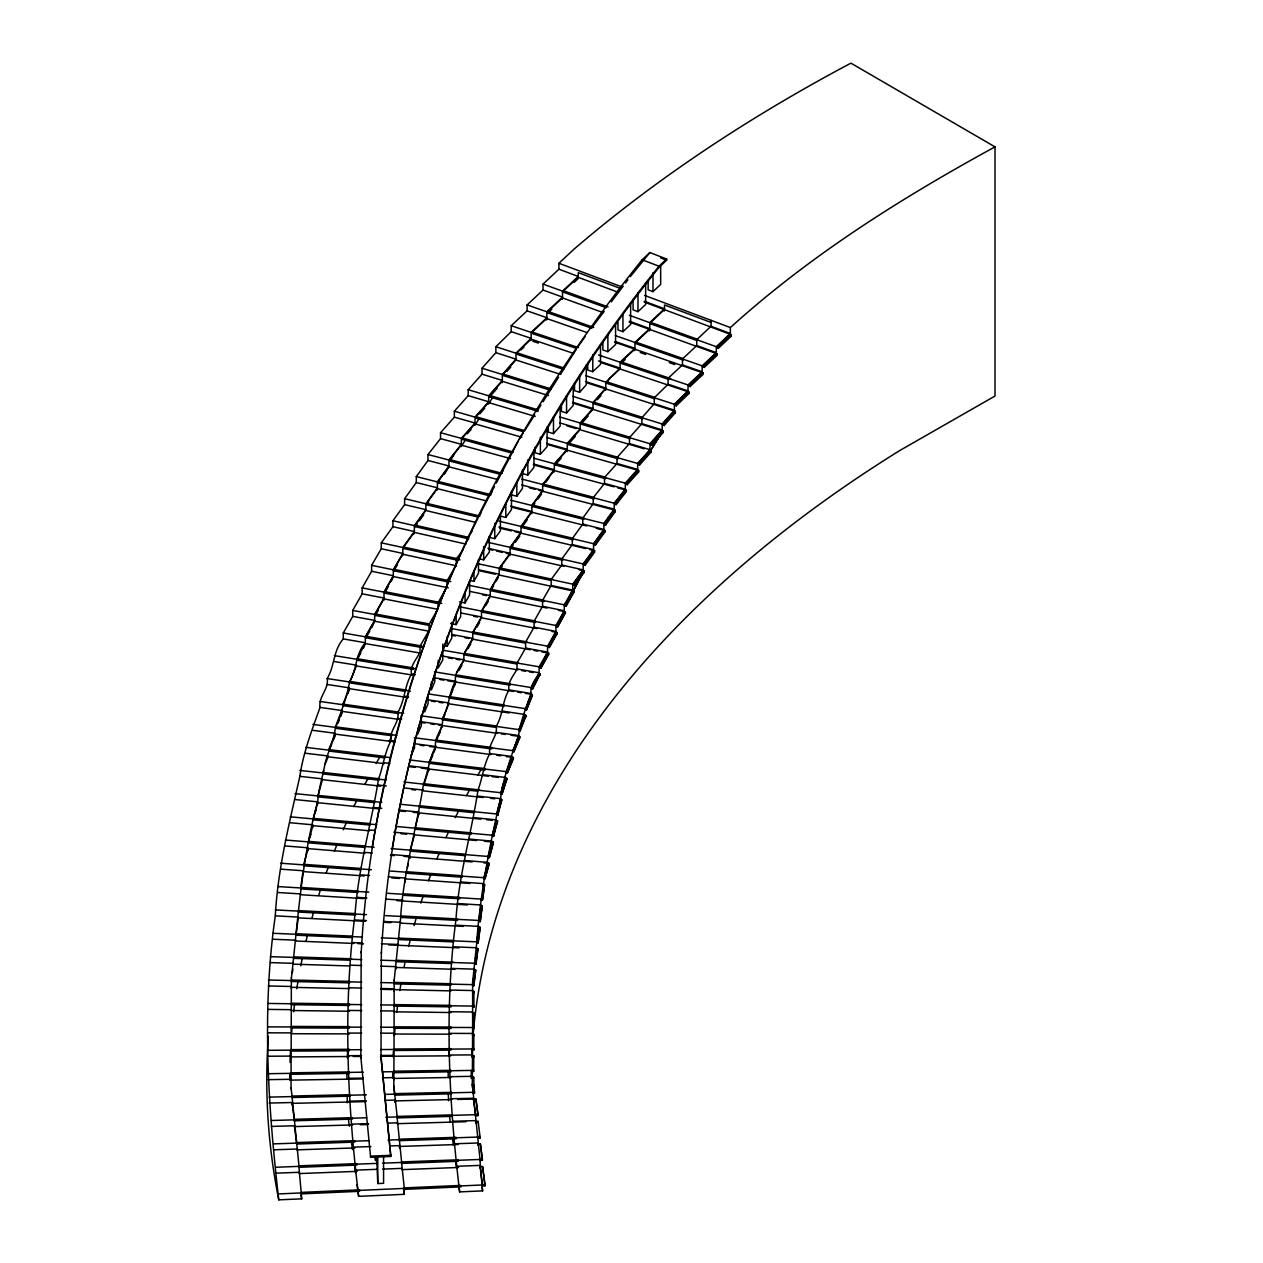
<?xml version="1.0" encoding="UTF-8"?>
<svg xmlns="http://www.w3.org/2000/svg" width="1263" height="1263" viewBox="0 0 1263 1263"><rect width="100%" height="100%" fill="white"/><g stroke="black" fill="none" stroke-linecap="round" stroke-linejoin="round"><path stroke-width="1.5" d="M451.033 983.719L394.151 982.409L394.135 1005.064L380.779 1004.89M460.916 1185.42L404.144 1187.899L404.302 1194.324L358.629 1196.345C347.404 1102.867 342.762 1007.685 355.077 914.049C358.234 868.028 371.369 824.202 378.49 779.145C383.321 766.167 384.457 753.001 390.993 740.592C389.067 730.377 399.755 722.704 397.829 712.49C404.981 700.207 404.334 686.362 411.454 674.063C409.891 665.633 416.711 659.239 420.011 652.182L420.011 646.246L429.057 630.363L429.057 624.443L438.087 608.561L438.087 602.625L447.086 586.742L447.086 580.806L456.29 564.956L456.29 559.035L463 549.784M451.049 1005.38L394.135 1004.606L394.088 1027.277L380.731 1027.229M479.861 1160.444L482.371 1160.35L482.371 1158.897L479.861 1158.992L482.608 1190.883L459.637 1191.893C448.839 1101.62 444.181 1009.721 455.975 919.275C458.801 875.227 471.446 833.343 477.967 790.196C482.577 777.866 483.461 765.315 489.76 753.569C487.85 743.702 498.111 736.282 496.217 726.414C503.084 714.779 502.153 701.565 508.973 689.898C507.394 681.799 513.788 675.658 517.056 668.948L517.056 663.012L525.597 648.077L525.597 642.141L534.091 627.19L534.091 621.254L542.553 606.303L542.553 600.367L551.157 585.448L551.157 579.512L561.751 565.019L561.751 559.083L572.281 544.574L572.281 538.638L582.764 524.113L582.764 518.193L593.215 503.653L593.215 497.717L604.503 483.413L604.503 477.477L617.007 463.505L617.007 457.569L629.463 443.581L629.463 437.645L641.888 423.642L641.888 417.721L654.266 403.702L654.266 397.766L668.095 384.22L668.095 378.284L682.462 364.912L682.462 358.976L696.766 345.604L696.766 339.668L711.037 326.264L711.037 320.328M472.646 1007.132L473.893 1007.148L473.893 1005.68L472.646 1005.664L472.615 1027.514L449.581 1027.45M472.615 1028.571L473.878 1028.571L473.893 1012.831L472.646 1012.815L472.646 1014.284L473.893 1014.3L473.893 1012.831M472.741 1039.323A1600.837 924.232 0 0 1 899.951 450.417L995.007 396.029L995.007 146.871L850.915 63.15A1805.253 1042.259 0 0 0 574.081 249.095L558.925 263.272L558.925 269.208L543.027 284.096L543.027 290.032L527.113 304.92L527.113 310.84L511.215 325.728L511.215 331.664L495.87 346.741L495.87 352.661L482.024 368.228L482.024 374.164L468.194 389.714L468.194 395.651L454.364 411.217L454.364 417.153L440.534 432.704L440.534 438.64L427.968 454.538L427.968 460.474L416.285 476.609L416.285 482.545L404.618 498.68L404.618 504.616L392.935 520.751L392.935 526.687L381.268 542.837L381.268 548.758L371.606 565.335L371.606 571.271L362.165 587.895L362.165 593.815L352.724 610.439L352.724 616.376L343.283 633L343.283 638.92C333.022 650.619 334.9 665.712 327.196 678.563C329.122 689.045 318.118 696.923 320.044 707.422C311.945 730.093 303.294 752.48 299.836 776.35C289.543 822.481 277.813 868.234 275.302 915.864C261.678 1010.005 267.993 1105.851 278.776 1199.85L301.731 1198.84L298.857 1165.844L356.955 1163.633M291.374 977.515L291.374 980.546L268.356 980.041M349.519 1004.006L291.311 1003.232L291.232 1026.945L268.198 1026.882M349.551 981.367L291.374 980.025L291.295 1003.753L268.277 1003.454M349.456 1026.645L291.232 1026.424L291.153 1050.153L268.119 1050.311M360.839 1058.173L361.186 951.655M381.363 952.144L381.016 1057.747L390.756 1156.466L370.612 1157.318L360.839 1056.989M291.011 1088.674L291.074 1072.824L349.267 1071.924M349.377 1049.285L291.153 1049.632L291.058 1073.345L268.04 1073.724M451.017 1027.024L394.088 1026.819L394.009 1049.474L380.652 1049.569M473.878 1028.571L473.878 1027.119L472.615 1027.103L472.52 1048.953L449.486 1049.111M472.536 1050.011L473.783 1050.011L473.862 1034.255L472.615 1034.255L472.615 1035.723L473.862 1035.723L473.862 1034.255M450.938 1048.685L394.009 1049.016L393.882 1071.671L382.436 1071.861M450.796 1070.329L393.898 1071.213L393.803 1086.496L394.766 1095.132L451.649 1093.805M473.783 1050.011L473.783 1048.543L472.536 1048.543L472.378 1070.393L449.36 1070.771M472.394 1071.45L473.641 1071.434L473.783 1055.694L472.52 1055.694L472.52 1057.163L473.783 1057.147L473.783 1055.694M473.641 1071.434L473.641 1069.966L472.394 1069.998L472.283 1084.838L473.23 1093.3L474.493 1093.269L473.53 1084.806M473.625 1077.118L473.625 1078.586L472.378 1078.602L472.378 1077.134L473.625 1077.118L474.493 1093.269M361.186 952.839C375.032 698.392 483.35 456.638 642.141 259.799L649.861 252.537L666.627 259.026L666.627 260.225L659.002 267.393C524.192 435.514 426.184 635.4 392.146 849.162M381.363 953.328C395.051 701.375 501.995 461.374 659.002 266.209L666.627 259.026M453.764 940.872L476.735 941.851C480.414 893.099 489.428 845.831 500.574 798.642C503.448 776.745 511.294 756.284 518.588 735.508C520.53 721.062 526.324 707.375 531.139 693.482C529.576 685.477 535.859 679.383 539.127 672.753L539.127 666.817L547.558 652.103L547.558 646.167L555.925 631.421L555.925 625.501L564.245 610.755L564.245 604.819L572.739 590.105L572.739 584.169L583.174 569.881L583.174 563.945L593.563 549.642L593.563 543.721L603.903 529.402L603.903 523.466L614.197 509.147L614.197 503.211L625.311 489.097L625.311 483.176L637.657 469.394L637.657 463.458L649.956 449.675L649.956 443.739L662.191 429.925L662.191 424.005L674.379 410.175L674.379 404.239L688.019 390.899L688.019 384.962L702.181 371.78L702.181 365.844L716.295 352.645L716.295 346.725L730.361 333.511L730.361 327.575C809.804 255.568 901.166 198.149 995.007 146.871M482.419 898.735L481.171 898.656L481.171 900.124L482.419 900.203L484.629 884.51L483.382 884.416L482.813 886.437M482.419 900.203L484.629 884.51M385.499 915.628L400.703 916.417C403.702 871.281 416.616 828.339 423.468 784.149C428.204 771.456 429.231 758.574 435.64 746.465C433.73 736.408 444.229 728.846 442.318 718.789C449.344 706.791 448.554 693.229 455.548 681.231C453.985 672.942 460.6 666.659 463.884 659.76L463.884 653.824L472.709 638.368L472.709 632.447L481.503 616.976L481.503 611.055L490.249 595.583L490.249 589.647L499.185 574.223L499.185 568.287L510.094 553.289L510.094 547.353L520.988 532.355L520.988 526.418L531.834 511.404L531.834 505.468L542.648 490.439L542.648 484.518L554.331 469.71L554.331 463.789L567.245 449.328L567.245 443.392L580.127 428.915L580.127 422.994L592.979 408.502L592.979 402.581L605.798 388.088L605.798 382.152L620.101 368.149L620.101 362.213L634.926 348.367L634.926 342.447L649.735 328.601L649.735 322.665L664.512 308.803L664.512 304.983L711.037 322.428M479.056 920.048L481.014 905.792L482.261 905.871L480.303 921.58L479.056 921.516L479.056 920.048L480.303 920.111L482.261 905.871M479.293 919.732L479.782 916.164M480.524 910.828L481.014 907.26M302.741 873.207L300.673 887.968L277.765 886.563M291.374 978.162C298.1 918.927 301.557 859.14 317.708 801.847C318.513 788.917 322.76 776.445 325.017 763.72C327.954 751.501 334.363 739.976 335.342 727.362C340.71 712.348 347.151 697.555 349.472 681.941C357.113 669.248 355.171 654.281 365.339 642.741L365.339 636.805L374.669 620.401L374.669 614.465L383.999 598.062L383.999 592.126L393.314 575.723L393.314 569.787L402.834 553.415L402.834 547.495L414.375 531.549L414.375 525.629L425.899 509.684L425.899 503.763L437.424 487.818L437.424 481.898L448.949 465.952L448.949 460.032L461.342 444.323L461.342 438.387L475.014 423.026L475.014 417.106L488.67 401.745L488.67 395.808L502.327 380.447L502.327 374.511L515.983 359.15L515.983 353.214L531.139 338.342L531.139 332.406L546.847 317.708L546.847 311.787L562.54 297.089L562.54 291.153L578.249 276.455L578.249 272.634L620.575 288.501M352.109 937.588L295.984 935.204L298.226 917.869L365.212 921.327M292.369 972.621L292.874 969.116M394.151 980.641L400.845 915.959L457.553 918.927M472.599 982.551L476.877 941.44L478.882 927.2L480.145 927.263L478.124 942.956L476.877 942.908M478.124 942.956L480.145 927.263M475.425 958.949L475.93 955.396M475.898 962.864L474.651 962.832L474.651 964.3L475.898 964.332L477.967 948.639L476.704 948.576M475.898 964.332L477.967 948.639M472.867 982.219L473.404 978.62M474.462 969.968L475.725 970.016L473.862 985.724L472.615 985.693L472.599 981.904M473.862 984.035L475.725 970.016M372.096 847.757C393.598 721.931 433.209 598.725 494.512 486.523M502.09 793.922L506.952 778.466L505.721 778.308L502.832 785.065L500.858 793.78L502.09 793.922L506.952 778.466M500.858 793.78L502.832 786.533M477.73 791.191L423.768 785.16L428.867 769.009L428.867 770.477M496.659 813.561L500.527 799.447L501.758 799.59L497.89 815.156L496.659 815.03L496.659 813.561L497.89 813.688L501.758 799.59M498.111 809.741L500.527 800.916L501.758 801.042M492.412 834.811L496.327 820.697L497.575 820.824L493.644 836.39L492.412 836.28L492.412 834.811L493.644 834.922L497.575 820.824M493.391 832.743L494.859 827.454M379.089 780.171L322.775 773.887L323.675 770.651M374.527 802.605L318.023 796.858L318.023 795.406L322.412 779.681L380.684 786.154M369.917 825.039L313.271 819.845L313.271 818.377L317.66 802.668L380.005 808.967M315.213 812.867L316.192 809.362M365.307 847.473L308.504 842.831L308.504 841.363L312.892 825.655L369.57 830.801M309.972 837.59L310.951 834.101M360.665 869.907L303.736 865.802L303.736 864.334L308.14 848.625L364.944 853.235M471.083 834.322L414.848 829.16L418.984 812.898L418.984 814.351M464.768 855.604L410.349 851.151L410.349 849.699L414.501 834.89L476.561 840.527M493.312 843.526L489.334 857.624L488.102 857.514L492.081 841.947L492.081 843.416L493.312 843.526L493.312 842.058L484.313 841.237M488.102 857.514L489.097 853.993M490.581 848.704L491.575 845.168M489.334 857.624L493.312 842.058M407.381 867.602L408.423 863.892M404.855 880.974L405.455 878.874L469.741 883.453M404.855 882.442L405.455 878.874M483.871 862.866L489.002 863.292L489.002 864.745L484.976 878.843L483.729 878.764L487.755 863.182M484.234 876.996L485.245 873.459M486.744 868.17L487.755 864.65L489.002 864.745M484.976 878.843L489.002 863.292M531.565 687.183L539.033 673.558L540.232 673.763L532.765 688.84L531.565 688.651L531.565 687.183L532.765 687.372L540.232 673.763M532.291 695.96L526.529 709.853L525.313 709.664L531.076 694.287L531.076 695.755L532.291 695.96L532.291 694.492L525.266 693.355M527.476 704.454L530.349 697.492M526.529 709.853L532.291 694.492M503.905 706.396L449.391 698.076L455.469 682.036M449.391 698.076L452.77 689.977M454.127 686.74L455.469 683.504M519.014 729.209L524.824 715.316L526.039 715.49L520.23 730.851L519.014 730.677L519.014 729.209L520.23 729.383L526.039 715.49M519.74 728.94L524.824 715.316M413.285 669.374L357.003 660.202L357.003 658.733L365.244 643.562L419.348 652.892M357.003 660.202L360.776 652.876M404.539 691.24L349.946 682.904L349.946 681.452L356.45 665.98L412.748 675.105M496.138 727.425L442.76 719.831L442.76 718.363L448.87 703.791L509.242 712.948M442.76 719.831L444.797 714.969M398.587 713.548L342.889 705.622L342.889 704.154L349.393 688.698L407.917 697.571M347.941 693.592L349.393 688.698M391.735 735.713L335.816 728.341L335.816 726.872L342.336 711.401L398.05 719.279M337.995 723.178L339.431 719.736M340.884 716.31L342.336 711.401M384.883 757.879L328.743 751.043L328.743 749.575L335.263 734.119L395.066 741.965M329.469 749.322L331.648 744.175M333.1 740.734L335.263 735.587M325.017 764.352L328.191 756.821L384.347 763.626M491.591 748.896L436.098 741.57L442.239 725.53L442.239 726.999M438.829 735.098L440.187 731.861M519.725 737.955L513.867 751.832L512.652 751.674L518.509 736.313L518.509 737.781L519.725 737.955L519.725 736.487L510.884 735.24M513.378 749.938L517.041 741.255M513.867 751.832L519.725 736.487M411.075 755.89L414.548 747.68L414.548 739.802M485.103 770.098L429.388 763.31L429.388 761.842L435.577 747.27L491.086 754.548M429.388 763.31L432.83 755.211M434.204 751.974L435.577 747.27M506.226 772.672L512.146 757.311L506.226 772.672L507.458 772.814L513.378 758.937L513.378 757.484L506.4 756.569M507.458 772.814L513.378 757.484M496.327 483.05L518.162 441.213M573.797 592.615L565.998 606.177L564.814 605.924L571.744 592.094L572.613 590.895L572.613 592.363L573.797 592.615L573.797 591.147L499.059 575.028L490.833 589.253L490.833 590.721L543.943 601.63M569.139 598.204L571.744 593.563M565.998 606.177L573.797 591.147M470.31 580.538L473.957 581.296L478.488 573.26L478.488 559.462M490.833 590.721L493.58 585.858M496.327 580.996L498.143 577.744M565.35 613.25L557.678 626.843L556.494 626.606L564.166 611.545L564.166 613.013L565.35 613.25L565.35 611.797L558.467 610.376M556.494 626.606L562.24 616.407M557.678 626.843L565.35 611.797M447.149 581.722L393.945 570.781L393.945 569.313L402.708 554.236L456.669 565.871M393.945 570.781L397.419 564.672M459.558 601.867L465.052 602.94L469.599 594.92L469.599 581.122M535.512 622.517L482.087 612.113L482.087 610.645L490.155 596.389L547.084 608.056M485.671 605.782L488.371 601.03M438.135 603.556L384.631 593.121L384.631 591.652L393.219 576.528L448.333 587.832M384.631 593.121L388.451 586.395M391.309 581.359L393.219 576.528M429.104 625.374L375.3 615.46L375.3 613.992L383.905 598.883L437.424 609.255M375.3 615.46L378.174 610.424M421.984 647.524L365.97 637.799L365.97 636.331L374.574 621.222L428.394 631.074M365.97 637.799L369.791 631.074M371.701 627.727L374.574 621.222M363.46 648.156L365.244 643.562M450.607 623.559L456.132 624.601L460.695 616.565L460.695 602.767M525.092 643.041L473.309 633.505L473.309 632.037L481.408 617.796L536.759 628.532M476.909 627.174L479.608 622.422M557.03 633.931L549.31 647.493L548.126 647.272L555.846 632.226L555.846 633.694L557.03 633.931L557.03 632.463L552.026 631.484M550.052 643.877L552.941 638.794M549.31 647.493L557.03 632.463M443.471 645.582L447.181 646.246L451.759 638.21L451.759 622.438M516.551 663.928L464.484 654.897L464.484 653.429L472.615 639.189L530.192 649.735M468.099 648.566L470.815 643.814M457.017 672.405L463.789 660.565L517.814 669.895M458.943 670.495L461.863 665.412M548.663 654.581L540.896 668.143L539.696 667.938L547.463 652.892L547.463 654.36L548.663 654.581L548.663 653.113L541.701 651.834M541.638 664.543L544.542 659.444M540.896 668.143L548.663 653.113M532.528 686.298L539.033 673.558M519.077 439.477L523.245 432.909M525.329 429.641L534.691 414.88M536.775 411.596L540.943 405.028M543.027 401.76L558.656 377.148M560.725 373.88L576.354 349.267M578.438 345.999L585.258 336.432M465.4 440.045L461.2 446.597L461.2 445.129L510.536 458.595M479.072 418.748L474.856 425.299L474.872 423.847L521.935 437.251M492.728 397.45L488.528 404.018L488.528 402.55L535.196 416.411M617.718 487.85L626.322 490.202L626.322 491.67L616.028 504.647L614.892 504.347L614.892 502.879L625.185 489.886L625.185 491.354M614.892 504.347L626.322 490.202M616.028 504.647L621.349 495.728M594.194 498.917L543.39 485.608L543.39 484.139L554.189 470.515L554.189 471.983M545.632 482.482L548.995 477.777M604.598 523.135L614.086 509.936L615.223 510.236L615.223 511.704L605.751 524.903L604.598 524.603L604.598 523.135L605.751 523.435L615.223 510.236M604.598 524.603L607.771 520.198M609.871 517.262L614.086 509.936M500.937 473.609L503.116 470.578M522.566 469.836L522.566 473.625L527.839 475.03L533.949 467.357L533.949 449.612M511.515 494.891L516.835 496.233L522.456 488.434L522.456 470.689M583.759 519.377L532.56 506.558L532.56 505.089L542.537 491.244M532.56 506.558L534.786 503.479M538.101 498.869L541.432 494.243M500.306 474.304L449.723 461.058L449.723 459.59L461.2 445.129M449.723 461.058L453.717 455.533M489.16 495.68L438.214 482.924L438.214 481.456L448.823 466.773L497.559 479.498M444.576 474.114L448.823 466.773M477.998 517.056L426.689 504.79L426.689 503.321L437.298 488.639L486.397 500.89M426.689 504.79L428.804 501.853M489.807 494.97L492.033 491.891M478.645 516.33L480.887 513.236M500.464 516.141L505.816 517.435L511.452 509.636L511.515 491.102M573.26 539.838L521.714 527.508L521.714 526.039L531.723 512.21L531.723 513.662M522.835 525.976L527.271 519.819M594.273 543.39L603.793 530.192L604.945 530.476L604.945 531.944L595.426 545.127L594.273 544.858L594.273 543.39L595.426 543.674L604.945 530.476M594.273 544.858L596.389 541.922M599.562 537.517L603.793 530.192M468.731 538.859L415.148 526.655L415.148 525.187L425.773 510.505L475.22 522.282M415.148 526.655L417.279 523.719M419.411 520.782L423.658 514.909M455.627 559.793L403.623 548.521L403.623 547.053L414.248 532.37L465.952 544.1M471.952 531.518L467.484 537.675L467.484 540.643M489.365 537.391L494.764 538.622L500.416 530.839L500.416 515.067M562.73 560.267L510.836 548.458L510.836 546.99L520.861 533.16M510.836 548.458L513.062 545.379M515.288 542.301L519.756 536.159M480.066 559.02L483.682 559.809L489.349 552.026L489.349 536.254M550.81 580.412L499.927 569.392L499.927 567.924L509.984 554.094L509.984 555.562M499.927 569.392L502.153 566.313M583.885 565.082L583.885 563.63L593.452 550.447L593.452 551.899L583.885 565.082L585.053 565.35L594.62 552.184L594.62 550.715L589.632 549.531M585.053 565.35L585.053 563.898L594.62 550.715M584.232 572.407L574.618 585.574L573.434 585.306L573.434 583.853L583.064 570.671L583.064 572.139L584.232 572.407L584.232 570.939L579.212 569.802M573.434 585.306L581.99 573.607M574.618 585.574L574.618 584.106L584.232 570.939M592.363 326.991L604.219 311.282M611.324 301.841L623.18 286.133M625.548 282.991L627.916 279.849M630.284 276.692L649.861 252.537M688.951 393.503L676.289 405.77L675.2 405.407L677.663 401.145L687.877 391.672L688.951 393.503L688.951 392.035L601.409 362.718M675.2 405.407L688.951 392.035M675.342 412.78L664.117 425.52L663.012 425.173L663.012 423.705L674.237 410.964L675.342 412.78L675.342 411.312L586.948 382.847M663.012 425.173L668.001 419.505M664.117 425.52L664.117 424.052L675.342 411.312M574.523 383.115L574.523 390.693L579.638 392.288L586.285 384.773L586.285 365.054M654.818 398.84L606.666 383.273L609.255 378.868L619.944 368.938M642.441 418.795L593.847 403.702L593.847 402.234L605.656 388.878L605.656 390.346M597.383 399.692L600.935 395.682M563.645 369.38L516.899 354.287L516.899 352.819L530.965 339.131L573.591 353.419M549.468 389.935L503.242 375.585L503.242 374.116L515.825 359.955L560.74 374.416M507.016 371.338L510.789 367.075M561.419 403.813L561.419 411.406L566.566 412.954L573.244 405.423L573.244 385.72M630.032 438.735L580.996 424.115L580.996 422.647L592.836 409.307M580.996 424.115L588.1 416.111M650.777 443.439L662.049 430.715L663.154 431.062L663.154 432.53L651.897 445.239L650.777 443.439L651.897 445.239M650.777 444.908L663.154 431.062M538.101 411.328L489.602 396.882L489.602 395.414L502.185 381.252L548.442 395.556M489.602 396.882L497.148 388.373M522.961 431.614L475.93 418.164L475.93 416.711L488.528 402.55M479.719 413.917L484.755 408.265M511.578 452.975L462.274 439.461L462.274 437.993L474.872 423.847M467.31 433.793L471.083 429.546M548.3 426.405L548.3 432.104L553.494 433.604L560.172 426.089L560.172 406.37M618.112 458.816L568.113 444.513L568.113 443.06L579.985 429.72L644.146 448.775M568.113 444.513L575.233 436.509M638.494 463.174L649.814 450.465L650.934 450.796L650.934 452.249L639.615 464.958L638.494 463.174L639.615 464.958M638.494 464.642L650.934 450.796M535.149 447.102L535.149 452.786L540.375 454.238L547.084 446.723L547.084 427.005M605.609 478.724L555.199 464.91L555.199 463.458L567.103 450.117L567.103 451.586M555.199 464.91L561.151 458.248M638.652 471.967L627.285 484.66L626.148 484.345L626.148 482.876L637.531 470.183L638.652 471.967L638.652 470.499L548.284 444.75M626.148 484.345L638.652 470.499M648.14 280.323L648.14 289.811L652.987 291.642L660.66 284.443L660.66 265.483M731.261 336.147L718.3 348.32L717.242 347.941L717.242 346.472L730.203 334.285L731.261 336.147L731.261 334.679L664.338 309.593L650.729 322.365L650.729 323.833L696.923 340.568M717.242 347.941L731.261 334.679M633.079 300.389L633.079 309.877L637.989 311.661L645.661 304.478L645.661 282.786M606.24 307.714L563.614 292.274L563.614 290.806L578.075 277.26L618.46 292.4M574.128 282.407L578.075 278.713L578.075 277.26M591.921 328.254L547.905 312.892L547.905 311.424L562.382 297.879L603.193 312.624M547.905 312.892L551.852 309.198M576.654 348.446L532.197 333.527L532.197 332.058L546.674 318.513L587.058 332.564M521.082 349.851L523.908 347.199M617.986 322.349L617.986 329.927L622.943 331.68L630.632 324.48L630.632 302.804M683.157 360.097L635.936 343.615L635.936 342.147L649.577 329.39L649.577 330.859M629.163 322.018L717.21 353.814L717.21 355.282L704.217 367.438L703.144 367.059L703.144 365.607L716.137 353.435L716.137 354.903M703.144 367.059L717.21 353.814M602.877 342.399L602.877 349.977L607.882 351.682L615.586 344.499L615.586 324.78M587.737 364.344L587.737 370.027L592.789 371.669L600.509 364.486L600.509 344.783M668.806 379.405L621.096 363.381L621.096 361.913L634.768 349.172L634.768 350.625M621.096 363.381L625.201 359.56M614.576 342.147L703.112 372.932L703.112 374.401L690.072 386.541L688.982 386.178L688.982 384.71L702.023 372.569M690.072 386.541L690.072 385.073L703.112 372.932M688.982 386.178L700.728 375.237M359.639 1189.841L301.589 1192.383L301.589 1193.851L359.639 1191.309M482.45 1184.489L484.96 1184.378L484.96 1185.846L482.45 1185.957L480.098 1166.633L482.592 1166.538L484.96 1184.378M278.776 1193.914L301.731 1192.904M358.629 1190.409L404.302 1188.404L401.508 1161.944L458.311 1159.797M459.637 1185.973L482.608 1184.962M404.144 1189.367L460.916 1186.888M390.756 1156.466L390.756 1155.282L370.612 1156.134L370.612 1157.318M376.642 1157.113L377.779 1183.557L383.573 1183.32L383.573 1156.782M276.029 1167.249L299.015 1166.365L291.99 1096.047L350.167 1094.705M355.961 1164.186L376.895 1163.397M382.61 1163.176L401.65 1162.449L397.024 1116.429L451.933 1114.882M457.032 1160.334L480.003 1159.45L472.283 1084.191M298.857 1167.296L356.955 1165.102M401.508 1163.412L458.311 1161.265M276.029 1173.169L299.015 1172.301M355.961 1170.122L376.895 1169.317M382.61 1169.112L401.65 1168.386M457.032 1166.27L480.003 1165.386M299.11 1173.58L357.192 1171.354M401.745 1169.649L458.548 1167.47M352.614 1124.938L294.468 1126.596L296.568 1142.573L354.698 1140.663M456.101 1137.316L399.266 1139.194L399.266 1140.647L456.101 1138.784M273.739 1143.868L296.726 1143.11M353.703 1141.199L368.938 1140.694M387.994 1140.063L399.424 1139.684M454.822 1137.837L477.809 1137.063M354.698 1142.115L296.568 1144.041L296.568 1142.573M480.177 1137.979L477.667 1138.074L477.667 1136.605L480.177 1136.526L480.177 1137.979L478.14 1121.37L475.63 1121.433L475.63 1122.902M273.739 1149.804L296.726 1149.03M353.703 1147.136L370.848 1146.567M389.888 1145.936L399.424 1145.62M454.822 1143.773L477.809 1142.999M296.758 1149.867L354.887 1147.925M458.232 1144.483L399.44 1146.441L399.44 1147.909M482.371 1158.897L480.35 1143.741L477.84 1143.82L477.84 1145.288M365.86 1101.604L292.179 1103.341L294.279 1119.318L352.44 1117.676M475.456 1115.687L477.967 1115.608L477.967 1114.155L475.456 1114.219L473.404 1099.063M271.434 1120.502L294.437 1119.839M351.43 1118.229L366.68 1117.787M385.736 1117.25L397.182 1116.918L393.803 1085.864M452.596 1115.34L475.598 1114.692M352.44 1119.144L294.279 1120.786L294.279 1119.318M397.024 1117.897L451.933 1116.35M271.434 1126.422L294.437 1125.775M351.43 1124.149L368.591 1123.66M387.646 1123.123L397.182 1122.854M452.596 1121.276L475.598 1120.613M360.365 1124.717L368.117 1124.496M397.198 1123.675L465.826 1121.718M394.766 1093.663L451.649 1092.337M473.23 1091.832L474.493 1091.8M269.13 1097.121L292.148 1096.584L291.011 1088.043M349.156 1095.242L366.317 1094.832M385.389 1094.374L394.924 1094.153M450.37 1092.842L473.388 1092.306M291.99 1097.515L350.167 1096.158M269.13 1103.057L292.148 1102.52M349.156 1101.162L366.317 1100.768M385.389 1100.31L394.924 1100.089M450.37 1098.778L473.388 1098.242M451.822 1099.568L394.94 1100.91L394.94 1102.378M457.711 1099.426L475.914 1098.999L477.967 1114.155M348.099 1072.429L363.365 1072.176M268.04 1079.66L291.058 1079.281M348.099 1078.349L363.365 1078.113M382.436 1077.797L393.882 1077.607M449.36 1076.707L472.378 1076.329M291.058 1080.118L362.844 1078.934M450.796 1077.497L393.882 1078.428L393.882 1079.897M291.074 1074.292L349.267 1073.376M393.898 1072.682L450.796 1071.798M348.209 1049.774L361.565 1049.679M268.119 1056.231L291.153 1056.089M348.209 1055.71L361.565 1055.615M380.652 1055.489L394.009 1055.41M449.486 1055.047L472.52 1054.889M349.362 1056.515L291.153 1056.91L291.153 1058.378M353.245 1056.5L361.013 1056.436M380.416 1056.31L450.923 1055.836M291.153 1051.084L349.377 1050.753M394.009 1050.484L450.938 1050.137M348.288 1027.135L361.644 1027.166M291.232 1027.893L349.456 1028.114M394.088 1028.271L451.017 1028.492M268.198 1032.818L291.232 1032.881M348.288 1033.055L361.644 1033.102M380.731 1033.166L394.088 1033.197M449.581 1033.371L472.615 1033.45M291.232 1033.718L349.456 1033.892M451.017 1034.192L394.088 1034.018L394.088 1035.486M348.351 1004.48L361.707 1004.653M449.612 1005.774L472.646 1006.074L472.615 984.224L473.862 984.256L473.862 985.724M291.311 1004.685L349.519 1005.474M394.135 1006.074L451.049 1006.848M268.277 1009.39L291.295 1009.69M348.351 1010.416L361.707 1010.589M380.779 1010.826L394.135 1011M449.612 1011.71L472.646 1012.01M291.295 1010.511L349.504 1011.253M394.135 1011.821L451.049 1012.531M348.383 981.84L361.739 982.14M380.81 982.567L394.151 982.867L394.151 980.009M449.596 984.114L472.615 984.635M291.374 981.493L349.551 982.835M394.151 983.877L451.033 985.187M268.356 985.961L291.374 986.482M348.383 987.761L361.739 988.061M380.81 988.503L394.151 988.803M449.596 990.05L472.615 990.555M349.551 988.613L291.374 987.319L291.374 988.771M380.573 989.308L392.209 989.576M451.033 990.887L394.151 989.608L394.151 991.076M472.615 991.376L473.878 991.392L473.893 1007.148M472.615 992.829L473.878 992.86L473.878 991.392M270.393 956.659L293.395 957.401M350.356 959.233L361.802 959.596M380.842 960.212L396.093 960.701M451.491 962.485L474.493 963.227M270.393 962.595L293.395 963.337M350.356 965.169L361.802 965.532M380.842 966.148L396.093 966.637M451.491 968.421L474.493 969.163M293.363 964.158L349.551 965.958M454.869 969.337L396.061 967.458L396.061 968.926M351.682 958.791L293.553 956.88L293.553 958.349L349.74 960.196M453.085 962.122L396.25 960.259L396.25 961.711L451.128 963.527M272.855 933.294L295.826 934.257M352.74 936.641L362.244 937.035M381.284 937.841L398.413 938.551M272.855 939.23L295.826 940.193M352.74 942.577L362.244 942.972M381.284 943.777L398.413 944.487M453.764 946.808L476.735 947.771M295.795 941.014L353.861 943.445M357.745 943.603L363.539 943.856M388.704 944.898L459.085 947.85M476.704 950.044L477.967 950.108M295.984 933.736L352.109 936.12M453.385 940.446L398.571 938.109L398.571 939.577L453.385 941.898M476.877 941.44L478.124 941.488M275.302 909.928L298.242 911.112M355.077 914.049L366.491 914.633M455.975 919.275L478.914 920.459M275.302 915.864L298.242 917.049M355.077 919.985L366.491 920.569M383.589 921.453L400.703 922.337M455.975 925.195L478.914 926.379M384.915 922.337L390.82 922.653M400.671 923.158L463.237 926.379M478.882 928.652L480.145 928.715M355.534 913.591L298.415 910.591L298.415 912.06L355.534 915.044M400.845 917.427L457.553 920.395M300.831 887.447L357.871 890.999M459.7 897.33L403.102 893.809L403.102 895.262L459.7 898.782M357.413 891.457L368.796 892.152M387.773 893.32L402.944 894.251M458.137 897.646L481.029 899.067M300.831 888.915L357.871 892.452M277.765 892.499L300.673 893.904M357.413 897.393L366.902 897.977M385.878 899.145L402.944 900.187M458.137 903.582L481.029 904.987M300.641 894.725L363.586 898.593M397.024 900.645L467.342 904.955M303.736 864.334L360.665 868.439M462.305 875.748L405.802 871.691L405.802 873.143L462.305 877.217M483.729 877.296L484.976 877.375M280.56 863.213L303.42 864.855M360.05 868.881L371.417 869.702M390.346 871.044L405.502 872.133M460.569 876.048L483.429 877.69M280.56 869.149L303.42 870.775M360.05 874.817L369.522 875.496M388.451 876.838L405.502 878.053M460.569 881.984L483.429 883.611M303.357 871.612L364.218 875.938M391.704 877.896L399.566 878.448M308.504 841.363L365.307 846.005M410.349 849.699L464.768 854.151M488.102 856.061L489.334 856.156M285.375 840.021L308.188 841.868M364.691 846.463L374.148 847.22M391.151 848.61L410.049 850.141M465.005 854.593L487.802 856.44M285.375 845.957L308.188 847.805M364.691 852.383L372.253 852.999M391.151 854.53L410.049 856.061M465.005 860.529L487.802 862.376M390.409 855.288L394.324 855.619M404.113 856.409L472.204 861.919M313.271 818.377L369.917 823.571M414.848 827.707L471.083 832.854M290.19 816.814L312.956 818.898M369.317 824.029L376.848 824.707M395.698 826.428L414.548 828.149M469.362 833.138L492.112 835.206M290.19 822.75L312.956 824.818M369.317 829.949L374.969 830.47M393.819 832.191L414.548 834.069M469.362 839.074L492.112 841.142M400.829 833.643L406.686 834.18M399.487 810.925L405.344 811.509M413.127 812.298L480.856 819.134M486.665 819.719L492.459 820.303M497.575 822.292L496.327 822.166L496.327 820.697M318.023 795.406L374.527 801.152M473.467 811.209L419.332 805.699L419.332 807.168L473.467 812.677M295.021 793.622L317.708 795.911M373.911 801.595L381.758 802.384M401.381 804.357L419.032 806.141M473.688 811.667L496.375 813.956M295.021 799.558L317.708 801.847M373.911 807.515L381.758 808.32M399.408 810.104L419.032 812.077M473.688 817.603L496.375 819.892M299.836 770.414L322.46 772.924M378.49 779.145L386.32 780.013M403.907 781.971L423.468 784.149M477.967 790.196L500.574 792.706M299.836 776.35L322.46 778.861M378.49 785.081L386.32 785.949M403.907 787.907L423.468 790.085M477.967 796.132L500.574 798.642M411.754 789.596L415.653 790.038M423.421 790.891L483.176 797.521M490.897 798.374L494.749 798.8M379.089 778.718L322.775 772.419L322.775 773.887M423.768 783.707L479.656 789.943M500.858 792.311L502.09 792.454M305.725 747.349L328.269 750.08M384.126 756.837L389.967 757.547M409.449 759.9L428.946 762.268M483.255 768.851L505.8 771.582M305.725 753.269L328.269 756M384.126 762.773L389.967 763.484M409.449 765.836L428.946 768.204M483.255 774.772L505.8 777.503M409.512 766.673L415.322 767.367M421.132 768.078L488.434 776.224M492.27 776.682L498.032 777.376M505.721 779.776L506.952 779.918M328.743 749.575L384.883 756.411M429.388 761.842L485.103 768.63M506.226 771.204L507.458 771.346M312.892 724.409L335.342 727.362M390.993 734.671L396.819 735.429M414.28 737.718L435.64 740.528M489.76 747.633L512.21 750.585M312.892 730.346L335.342 733.298M390.993 740.592L394.877 741.113M414.28 743.654L435.64 746.465M489.76 753.569L512.21 756.521M420.137 745.249L424.005 745.754M429.783 746.512L433.635 747.017M496.833 755.306L500.653 755.811M512.146 758.779L513.378 758.937M335.816 726.872L391.735 734.245M436.098 740.102L491.591 747.428M512.652 750.206L513.867 750.364M320.044 701.486L342.415 704.643M397.829 712.49L403.639 713.311M421.037 715.774L442.318 718.789M496.217 726.414L518.588 729.588M320.044 707.422L342.415 710.58M397.829 718.426L401.697 718.979M421.037 721.71L442.318 724.725M496.217 732.351L518.588 735.508M421.1 722.547L424.952 723.083M430.715 723.904L434.551 724.441M438.403 724.994L497.543 733.345M501.348 733.898L505.168 734.435M342.889 704.154L398.587 712.079M442.76 718.363L496.138 725.957M431.315 701.123L435.214 701.723M439.114 702.307L443.029 702.907M524.824 716.768L526.039 716.958M349.946 681.452L406.497 690.072M449.391 696.623L503.905 704.928M525.313 708.196L526.529 708.385M327.196 678.563L349.472 681.941M404.649 690.324L410.428 691.193M429.688 694.113L448.949 697.05M502.611 705.196L524.887 708.575M327.196 684.483L349.472 687.877M404.649 696.245L408.502 696.829M427.762 699.765L448.949 702.97M502.611 711.132L524.887 714.511M357.003 658.733L413.285 667.906M510.252 683.709L455.99 674.868L455.99 676.337L510.252 685.178M334.348 655.623L356.513 659.223M411.454 668.143L415.29 668.759M434.456 671.869L455.548 675.295M508.973 683.962L531.139 687.561M334.348 661.559L356.513 665.159M411.454 674.063L415.29 674.695M434.456 677.805L455.548 681.231M508.973 689.898L531.139 693.482M439.934 679.51L443.818 680.141M447.702 680.773L513.631 691.461M517.498 692.092L521.382 692.724M365.97 636.331L421.984 646.056M464.484 653.429L518.477 662.791M539.696 666.469L540.896 666.675M343.283 633L365.339 636.805M420.011 646.246L423.831 646.909M442.903 650.208L463.884 653.824M517.056 663.012L539.127 666.817M343.283 638.92L365.339 642.741M442.903 656.129L463.884 659.76M517.056 668.948L539.127 672.753M448.333 657.897L452.201 658.56M456.069 659.239L459.937 659.902M521.666 670.558L525.519 671.221M529.386 671.884L533.239 672.563M539.033 675.026L540.232 675.231M375.3 613.992L429.104 623.906M473.309 632.037L527.018 641.92M548.126 645.803L549.31 646.024M352.724 610.439L374.669 614.465M451.838 628.611L472.709 632.447M525.597 642.141L547.558 646.167M352.724 616.376L374.669 620.401M451.838 634.547L472.709 638.368M525.597 648.077L547.558 652.103M451.475 635.305L455.311 636.015M464.926 637.768L468.778 638.478M534.028 650.429L537.864 651.14M362.165 587.895L383.999 592.126M438.087 602.625L441.861 603.351M460.742 607.014L481.503 611.055M534.091 621.254L555.925 625.501M362.165 593.815L383.999 598.062M460.742 612.95L481.503 616.976M534.091 627.19L555.925 631.421M473.751 616.312L477.572 617.054M384.631 591.652L438.135 602.088M482.087 610.645L535.512 621.049M556.494 625.138L557.678 625.374M371.606 565.335L393.314 569.787M447.086 580.806L450.844 581.58M469.615 585.416L490.249 589.647M542.553 600.367L564.245 604.819M371.606 571.271L393.314 575.723M469.615 591.352L490.249 595.583M542.553 606.303L564.245 610.755M482.545 594.841L486.35 595.615M393.945 569.313L447.149 580.254M490.833 589.253L543.943 600.178M564.814 604.456L565.998 604.709M403.623 547.053L457.553 558.735M499.927 567.924L552.705 579.354M573.434 583.853L574.618 584.106M381.268 542.837L402.834 547.495M456.29 559.035L460.016 559.841M478.661 563.866L499.185 568.287M551.157 579.512L572.739 584.169M381.268 548.758L402.834 553.415M478.661 569.787L499.185 574.223M551.157 585.448L572.739 590.105M479.798 570.86L495.207 574.191M392.935 520.751L414.375 525.629M487.865 542.316L510.094 547.353M561.751 559.083L583.174 563.945M392.935 526.687L414.375 531.549M487.865 548.237L510.094 553.289M561.751 565.019L583.174 569.881M488.923 549.31L492.744 550.179M496.58 551.047L502.327 552.357M506.147 553.226L563.835 566.313M415.148 525.187L468.731 537.391M510.836 546.99L562.73 558.814M583.885 563.63L585.053 563.898M499.943 528.171L511.357 530.886M515.162 531.786L585.811 548.616M426.689 503.321L479.908 516.046M521.714 526.039L573.26 538.37M404.618 498.68L425.899 503.763M498.901 521.161L520.988 526.418M572.281 538.638L593.563 543.721M404.618 504.616L425.899 509.684M498.901 527.081L520.988 532.355M572.281 544.574L593.563 549.642M438.214 481.456L491.054 494.701M532.56 505.089L583.759 517.925M416.285 476.609L437.424 481.898M510.82 500.227L531.834 505.468M582.764 518.193L603.903 523.466M416.285 482.545L437.424 487.818M510.82 506.147L531.834 511.404M582.764 524.113L603.903 529.402M512.841 507.489L586.727 525.929M596.215 528.297L601.898 529.718M603.793 531.66L604.945 531.944M427.968 454.538L448.949 460.032M521.793 479.056L542.648 484.518M593.215 497.717L614.197 503.211M427.968 460.474L448.949 465.952M521.793 484.992L542.648 490.439M593.215 503.653L614.197 509.147M529.418 487.818L535.038 489.286M538.796 490.265L612.208 509.447M614.086 511.404L615.223 511.704M449.723 459.59L502.169 473.341M543.39 484.139L594.194 497.448M614.892 502.879L616.028 503.179M440.534 432.704L461.342 438.387M533.633 458.137L554.331 463.789M604.503 477.477L625.311 483.176M440.534 438.64L461.342 444.323M533.633 464.058L554.331 469.71M604.503 483.413L625.311 489.097M533.318 464.816L613.976 486.839M462.274 437.993L513.473 452.028M555.199 463.458L605.609 477.256M626.148 482.876L627.285 484.66M475.93 416.711L524.855 430.683M568.113 443.06L618.112 457.348M454.364 411.217L475.014 417.106M546.721 437.535L567.245 443.392M617.007 457.569L637.657 463.458M454.364 417.153L475.014 423.026M546.721 443.471L567.245 449.328M617.007 463.505L637.657 469.394M468.194 389.714L488.67 395.808M559.777 416.932L580.127 422.994M629.463 437.645L649.956 443.739M468.194 395.651L488.67 401.745M559.777 422.868L580.127 428.915M629.463 443.581L649.956 449.675M566.929 425.836L576.26 428.615M650.934 452.249L649.814 450.465M489.602 395.414L538.101 409.859M580.996 422.647L630.032 437.266M482.024 368.228L502.327 374.511M572.802 396.329L592.979 402.581M641.888 417.721L662.191 424.005M482.024 374.164L502.327 380.447M572.802 402.266L592.979 408.502M641.888 423.642L662.191 429.925M572.486 403.008L660.186 430.146M663.154 432.53L662.049 430.715M503.242 374.116L551.315 389.036M593.847 402.234L642.441 417.327M663.012 423.705L664.117 424.052M495.87 346.741L515.983 353.214M585.795 375.711L605.798 382.152M654.266 397.766L674.379 404.239M495.87 352.661L515.983 359.15M585.795 381.647L605.798 388.088M654.266 403.702L674.379 410.175M516.899 352.819L563.645 367.912M606.666 381.821L654.818 397.371M675.2 403.955L676.289 405.77M511.215 325.728L531.139 332.406M598.488 354.966L620.101 362.213M668.095 378.284L688.019 384.962M511.215 331.664L531.139 338.342M598.488 360.902L620.101 368.149M668.095 384.22L688.019 390.899M532.812 341.231L538.37 343.094M532.197 332.058L578.501 347.609M621.096 361.913L670.637 378.553M688.982 384.71L690.072 385.073M527.113 304.92L546.847 311.787M615.318 335.611L634.926 342.447M682.462 358.976L702.181 365.844M527.113 310.84L546.847 317.708M615.318 341.547L634.926 348.367M682.462 364.912L702.181 371.78M640.23 352.519L645.677 354.429M669.311 362.639L674.758 364.549M547.905 311.424L593.752 327.433M635.936 342.147L683.157 358.629M703.144 365.607L704.217 367.438M543.027 284.096L562.54 291.153M629.4 315.308L649.735 322.665M696.766 339.668L716.295 346.725M543.027 290.032L562.54 297.089M629.4 321.244L649.735 328.601M696.766 345.604L716.295 352.645M563.614 290.806L608.103 306.925M650.729 322.365L696.923 339.1M717.242 346.472L718.3 348.32M558.925 263.272L622.47 287.111M644.572 295.4L730.361 327.575M558.925 269.208L578.249 276.455M644.383 301.257L664.512 308.803M711.037 326.264L730.361 333.511M644.162 302.031L662.507 308.914M642.141 259.799L659.002 266.209M660.66 257.905L666.627 260.225M477.967 1115.608L475.914 1098.999M482.371 1160.35L480.35 1143.741M481.819 1185.104L482.608 1190.883M449.517 1116.287L450.307 1122.097M452.628 1139.542L453.417 1145.367M455.485 1160.871L456.259 1166.696M458.864 1186.083L459.637 1191.893M403.529 1188.562L404.302 1194.324M348.304 1118.434L349.33 1126.233M351.398 1141.799L352.44 1149.598M354.508 1165.181L355.534 1172.964M357.082 1184.647L358.629 1196.345M484.96 1185.846L482.592 1166.538M375.064 1157.113L375.537 1160.586L375.537 1156.797M381.016 1056.563L390.756 1155.282M664.338 309.593L664.338 311.061M652.987 272.697L652.987 291.642M637.989 292.716L637.989 311.661M622.943 314.613L622.943 331.68M607.882 334.616L607.882 351.682M605.751 523.435L605.751 524.903M595.426 543.674L595.426 545.127M592.789 354.619L592.789 371.669M579.638 375.237L579.638 392.288M566.566 395.887L566.566 412.954M562.382 297.879L562.382 299.347M553.494 416.537L553.494 433.604M546.674 318.513L546.674 319.981M540.375 437.172L540.375 454.238M532.765 687.372L532.765 688.84M530.965 339.131L530.965 340.6M527.839 459.858L527.839 475.03M520.23 729.383L520.23 730.851M516.835 482.971L516.835 496.233M505.816 504.158L505.816 517.435M502.185 381.252L502.185 382.721M497.89 813.688L497.89 815.156M494.764 523.466L494.764 538.622M493.644 834.922L493.644 836.39M483.682 546.547L483.682 559.809M480.303 920.111L480.303 921.58M480.098 1166.633L480.098 1168.101M478.14 1121.37L478.14 1122.839M473.957 571.807L473.957 581.296M465.052 593.468L465.052 602.94M456.132 615.113L456.132 624.601M447.181 636.757L447.181 646.246M442.792 644.083L442.792 659.854L438.198 667.874L438.198 660.296M437.298 488.639L437.298 490.107M434.804 673.779L434.804 681.657L431.378 689.882L431.378 682.288M428.078 695.787L428.078 703.665L424.636 711.89L424.636 706.191M421.337 715.821L421.337 725.672L417.864 733.882L417.864 728.198M414.248 532.37L414.248 533.839M410.001 856.882L410.001 858.351M402.708 554.236L402.708 555.704M383.905 598.883L383.905 600.335M377.779 1157.019L377.779 1183.557M317.66 802.668L317.66 804.136M312.892 825.655L312.892 827.107M308.14 848.625L308.14 850.094M298.226 917.869L298.226 919.338M292.179 1103.341L292.179 1104.809M392.682 1078.397A1679.364 969.574 0 0 1 392.73 1072.54M393.156 1056.894A1679.364 969.574 0 0 1 393.425 1051.037M394.451 1035.423A1679.364 969.574 0 0 1 395.13 1027.624M396.803 1012.026A1679.364 969.574 0 0 1 397.545 1006.169M399.818 990.587A1679.364 969.574 0 0 1 401.129 982.803M404.049 967.269A1679.364 969.574 0 0 1 404.855 963.385M408.675 946.397A1679.364 969.574 0 0 1 410.554 938.851M414.075 925.668A1679.364 969.574 0 0 1 416.222 918.138M420.832 903.124A1679.364 969.574 0 0 1 423.294 895.641M428.441 880.895A1679.364 969.574 0 0 1 431.141 873.633M436.809 859.124A1679.364 969.574 0 0 1 439.035 853.693M446.044 837.448A1679.364 969.574 0 0 1 448.491 832.049M455.264 817.714A1679.364 969.574 0 0 1 458.706 810.735M466.584 795.453A1679.364 969.574 0 0 1 469.315 790.37M477.793 775.182A1679.364 969.574 0 0 1 481.692 768.457M347.341 1102.804A1725.147 996.002 0 0 1 347.072 1094.974M346.883 1079.312A1725.147 996.002 0 0 1 346.915 1073.439M347.309 1057.778A1725.147 996.002 0 0 1 347.657 1049.948M278.776 1199.85A1805.253 1042.259 0 0 1 268.372 1036.292M301.668 1198.84A1782.74 1029.25 0 0 1 300.91 1195.003M289.748 1080.228A1782.74 1029.25 0 0 1 289.78 1074.308M290.016 1062.467A1782.74 1029.25 0 0 1 290.474 1050.627M291.611 1032.992A1782.74 1029.25 0 0 1 292.1 1027.229M293.663 1011.852A1782.74 1029.25 0 0 1 294.595 1004.164M296.773 988.803A1782.74 1029.25 0 0 1 298.005 981.13M300.768 965.8A1782.74 1029.25 0 0 1 302.299 958.159M306.104 940.982A1782.74 1029.25 0 0 1 307.477 935.252M311.945 918.106A1782.74 1029.25 0 0 1 313.556 912.407M318.686 895.325A1782.74 1029.25 0 0 1 320.518 889.641M326.249 872.828A1782.74 1029.25 0 0 1 328.206 867.428M334.348 851.262A1782.74 1029.25 0 0 1 337.221 844.11M343.236 829.807A1782.74 1029.25 0 0 1 346.378 822.687M353.766 806.694A1782.74 1029.25 0 0 1 357.192 799.621M365.054 784.055A1782.74 1029.25 0 0 1 367.754 778.908M376.169 763.468A1782.74 1029.25 0 0 1 380.037 756.632M389.051 741.302A1782.74 1029.25 0 0 1 391.12 737.908M471.21 1078.523A1600.837 924.232 0 0 1 471.288 1070.661M471.699 1056.926A1600.837 924.232 0 0 1 472.094 1049.064M448.57 1100.783A1623.871 937.525 0 0 1 448.333 1093.032M448.176 1077.497A1623.871 937.525 0 0 1 448.239 1071.687M448.697 1056.168A1623.871 937.525 0 0 1 449.091 1048.416M582.148 573.812L572.613 592.363L582.196 573.828M662.001 432.167L649.766 451.901L662.049 432.183"/></g></svg>
